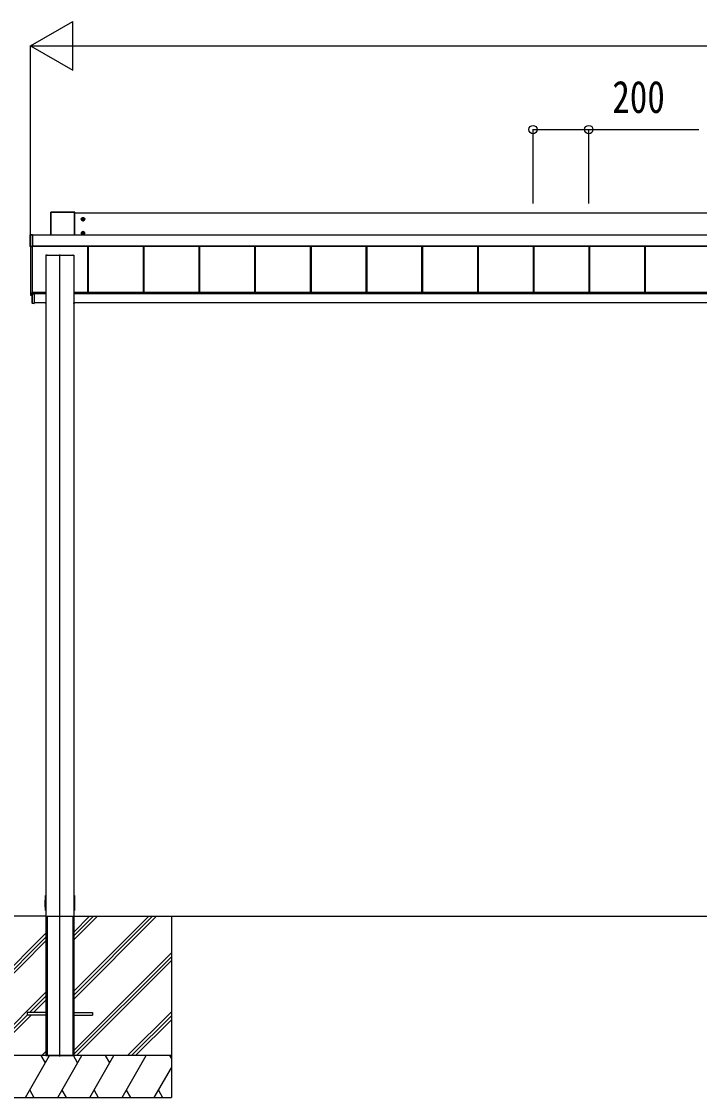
# Model space of a CAD drawing. Units: millimetres, scale not verified. Extents: x -14718 to 14718, y -10395 to 10395.
# Drawn here: x -12055 to -9621, y -7638 to -3779 of the extents above; entities that cross this region are included whole.
import ezdxf
from ezdxf.enums import TextEntityAlignment as Align

# ---------------------------------------------------------------- set-up
doc = ezdxf.new("R2010")
doc.units = ezdxf.units.MM
doc.header["$LTSCALE"] = 50
for name, color, linetype in [('0-3_YKK_12', 2, 'Continuous'), ('0-4_YKK_A1', 4, 'Continuous'), ('0-5_YKK_D', 6, 'Continuous')]:
    doc.layers.add(name, color=color, linetype=linetype)
doc.styles.add('ＭＳ ゴシック', font='')
doc.styles.get('ＭＳ ゴシック').set_extended_font_data('MS Gothic')

msp = doc.modelspace()

# ---------------------------------------------------------------- linework, layer by layer
at = {"layer": '0-3_YKK_12'}
msp.add_line((-11917.43, -7490), (-11917.43, -4614.31), dxfattribs=at)
at = {"layer": '0-4_YKK_A1'}
for p, q in [((-11950.43, -4462.66), (-11950.43, -4544.81)), ((-11950.09, -4462.8), (-11950.43, -4462.66)), ((-11950.09, -4544.81), (-11950.09, -4462.8)), ((-11864.93, -4462.16), (-11949.93, -4462.16)), ((-11949.93, -4462.16), (-11949.59, -4462.3)), ((-11949.59, -4462.3), (-11949.59, -4462.78)), ((-11949.59, -4462.78), (-11949.59, -4544.81)), ((-11865.27, -4462.78), (-11949.59, -4462.78)), ((-11865.27, -4462.3), (-11864.93, -4462.16)), ((-11865.27, -4544.81), (-11865.27, -4462.78)), ((-11864.43, -4462.66), (-11864.77, -4462.8)), ((-11864.77, -4462.8), (-11864.77, -4544.81)), ((-11864.43, -4544.81), (-11864.43, -4462.66)), ((-7370.43, -4466.38), (-11864.43, -4466.38)), ((-11841.68, -4488.12), (-11827.18, -4488.12)), ((-11836.71, -4487.36), (-11837.43, -4487.36)), ((-11834.43, -4495.37), (-11834.43, -4480.87)), ((-11832.15, -4488.88), (-11831.43, -4488.88)), ((-12023.93, -4586.02), (-12023.93, -4544.04)), ((-12023.47, -4544.24), (-12023.93, -4544.04)), ((-12023.47, -4585.29), (-12023.47, -4544.24)), ((-12023.43, -4543.54), (-12017.73, -4543.54)), ((-12023.43, -4543.54), (-12022.97, -4543.74)), ((-12022.97, -4544.22), (-12022.97, -4585.28)), ((-12015.93, -4544.22), (-12022.97, -4544.22)), ((-12017.73, -4543.57), (-12017.73, -4543.54)), ((-12015.93, -4543.59), (-12017.13, -4543.59)), ((-12017.13, -4543.59), (-12017.13, -4543.59)), ((-12015.93, -4543.59), (-12017.13, -4543.59)), ((-12015.93, -4543.74), (-12015.93, -4543.59)), ((-12015.93, -4543.59), (-12015.93, -4543.59)), ((-12015.93, -4543.74), (-12015.93, -4544.22)), ((-12015.93, -4544.22), (-12015.93, -4585.28)), ((-7324.93, -4544.81), (-12015.93, -4544.81)), ((-7324.93, -4545.3), (-12015.93, -4545.3)), ((-11841.68, -4538.09), (-11827.18, -4538.09)), ((-11836.71, -4537.33), (-11837.43, -4537.33)), ((-11834.43, -4545.34), (-11834.43, -4530.84)), ((-11832.15, -4538.85), (-11831.43, -4538.85)), ((-12023.93, -4586.02), (-12023.47, -4585.29)), ((-12022.97, -4585.79), (-12023.43, -4586.52)), ((-12017.73, -4586.52), (-12023.43, -4586.52)), ((-12022.43, -4586.52), (-12022.43, -4758.93)), ((-12017.73, -4586.52), (-12017.73, -4586.4)), ((-12017.43, -4586.35), (-12017.43, -4758.99)), ((-12017.13, -4586.34), (-12015.93, -4586.34)), ((-12017.13, -4586.34), (-12017.13, -4586.34)), ((-12017.13, -4586.34), (-12015.93, -4586.34)), ((-7324.93, -4584.27), (-12015.93, -4584.27)), ((-7324.93, -4584.79), (-12015.93, -4584.79)), ((-12015.93, -4584.93), (-7324.93, -4584.93)), ((-7324.93, -4584.93), (-12015.93, -4584.93)), ((-12015.93, -4585.28), (-12015.93, -4585.79)), ((-12015.93, -4585.79), (-12015.93, -4586.34)), ((-12015.93, -4586.34), (-12015.93, -4586.34)), ((-11818.93, -4584.93), (-11818.93, -4751.16)), ((-11818.53, -4584.93), (-11818.53, -4750.21)), ((-11815.93, -4584.93), (-11815.93, -4751.16)), ((-11618.93, -4584.93), (-11618.93, -4751.16)), ((-11616.33, -4584.93), (-11616.33, -4751.16)), ((-11615.93, -4584.93), (-11615.93, -4751.16)), ((-11418.93, -4584.93), (-11418.93, -4751.16)), ((-11416.33, -4584.93), (-11416.33, -4751.16)), ((-11415.93, -4584.93), (-11415.93, -4751.16)), ((-11218.93, -4584.93), (-11218.93, -4751.16)), ((-11216.33, -4584.93), (-11216.33, -4751.16)), ((-11215.93, -4584.93), (-11215.93, -4751.16)), ((-11018.93, -4584.93), (-11018.93, -4751.16)), ((-11016.33, -4584.93), (-11016.33, -4751.16)), ((-11015.93, -4584.93), (-11015.93, -4751.16)), ((-10818.93, -4584.93), (-10818.93, -4751.16)), ((-10816.33, -4584.93), (-10816.33, -4751.16)), ((-10815.93, -4584.93), (-10815.93, -4751.16)), ((-10618.93, -4584.93), (-10618.93, -4751.16)), ((-10616.33, -4584.93), (-10616.33, -4751.16)), ((-10615.93, -4584.93), (-10615.93, -4751.16)), ((-10418.93, -4584.93), (-10418.93, -4751.16)), ((-10416.33, -4584.93), (-10416.33, -4751.16)), ((-10415.93, -4584.93), (-10415.93, -4751.16)), ((-10218.93, -4584.93), (-10218.93, -4751.16)), ((-10216.33, -4584.93), (-10216.33, -4751.16)), ((-10215.93, -4584.93), (-10215.93, -4751.16)), ((-10018.93, -4584.93), (-10018.93, -4751.16)), ((-10016.33, -4584.93), (-10016.33, -4751.16)), ((-10015.93, -4584.93), (-10015.93, -4751.16)), ((-9818.93, -4584.93), (-9818.93, -4751.16)), ((-9816.33, -4584.93), (-9816.33, -4751.16)), ((-9815.93, -4584.93), (-9815.93, -4751.16)), ((-11967.43, -4616.52), (-11967.43, -4616.81)), ((-11967.43, -4616.81), (-11967.43, -6983.5)), ((-11967.43, -4616.81), (-11967.13, -4616.81)), ((-11967.13, -4616.51), (-11965.23, -4616.51)), ((-11967.13, -4616.51), (-11967.13, -4616.81)), ((-11967.13, -4616.81), (-11867.73, -4616.81)), ((-11965.23, -4616.51), (-11965.23, -4616.81)), ((-11964.93, -4616.52), (-11964.93, -4616.81)), ((-11963.93, -4616.72), (-11964.93, -4616.72)), ((-11963.93, -4616.72), (-11963.93, -4616.81)), ((-11963.43, -4616.74), (-11963.43, -4616.81)), ((-11871.43, -4616.74), (-11871.43, -4616.81)), ((-11869.93, -4616.72), (-11870.93, -4616.72)), ((-11870.93, -4616.72), (-11870.93, -4616.81)), ((-11869.93, -4616.52), (-11869.93, -4616.81)), ((-11869.63, -4616.51), (-11867.73, -4616.51)), ((-11869.63, -4616.51), (-11869.63, -4616.81)), ((-11867.73, -4616.51), (-11867.73, -4616.81)), ((-11867.43, -4616.52), (-11867.43, -4616.81)), ((-12023.43, -4718.92), (-12023.43, -4759.97)), ((-12022.96, -4718.42), (-12022.43, -4718.39)), ((-12023.43, -4760.22), (-12023.43, -4759.97)), ((-12022.96, -4760.47), (-12017.25, -4760.82)), ((-12022.96, -4760.47), (-12022.96, -4760.72)), ((-12022.96, -4760.72), (-12016.93, -4761.1)), ((-12022.96, -4760.72), (-12022.96, -4760.72)), ((-12022.96, -4760.72), (-12016.93, -4761.1)), ((-12021.93, -4759.49), (-12017.93, -4759.49)), ((-12017.25, -4760.86), (-12017.25, -4760.82)), ((-12013.93, -4750.76), (-12017.13, -4750.76)), ((-12016.93, -4752.72), (-12016.93, -4750.76)), ((-12016.93, -4756.3), (-12016.93, -4752.72)), ((-12016.65, -4752.72), (-12016.93, -4752.72)), ((-12016.93, -4789.39), (-12016.93, -4756.3)), ((-12016.65, -4756.3), (-12016.93, -4756.3)), ((-12016.65, -4750.76), (-12016.65, -4752.72)), ((-12016.65, -4756.3), (-12016.65, -4789.39)), ((-12016.63, -4756), (-12016.63, -4753.02)), ((-12016.63, -4756), (-12016.63, -4756)), ((-12010.43, -4756.29), (-12016.63, -4756.3)), ((-12016.62, -4756), (-12016.62, -4756)), ((-12016.15, -4753.22), (-12016.43, -4753.22)), ((-12016.15, -4755.8), (-12016.43, -4755.8)), ((-12016.15, -4753.22), (-12016.15, -4755.8)), ((-12016.15, -4755.8), (-12010.43, -4755.79)), ((-12015.43, -4751.5), (-12015.43, -4750.76)), ((-12015.43, -4751.5), (-12010.43, -4751.49)), ((-11967.43, -4751.16), (-12014.43, -4751.16)), ((-12014.43, -4751.16), (-12014.43, -4751.44)), ((-12014.43, -4751.44), (-12014.43, -4751.5)), ((-12013.93, -4751.16), (-12013.93, -4750.76)), ((-12010.43, -4755.79), (-12010.43, -4751.49)), ((-11967.43, -4753.16), (-12010.43, -4753.16)), ((-12010.43, -4755.79), (-12010.43, -4755.99)), ((-11967.43, -4756.03), (-12010.43, -4756.03)), ((-12010.43, -4756.29), (-12010.43, -4789.77)), ((-7367.43, -4751.16), (-11867.43, -4751.16)), ((-7367.43, -4753.16), (-11867.43, -4753.16)), ((-7367.43, -4756.03), (-11867.43, -4756.03)), ((-12016.93, -4789.39), (-12016.65, -4789.39)), ((-12016.65, -4789.39), (-12010.43, -4789.77)), ((-12010.43, -4790.07), (-12016.65, -4789.68)), ((-11968.28, -4787.51), (-12010.43, -4787.51)), ((-12010.43, -4789.77), (-12010.43, -4790.07)), ((-11968.43, -4789.69), (-11968.3, -4787.51)), ((-11968.28, -4787.51), (-11967.8, -4787.51)), ((-11967.93, -4790.01), (-11968.13, -4790.01)), ((-11967.8, -4787.51), (-11967.93, -4789.69)), ((-11967.43, -4790.01), (-11967.93, -4790.01)), ((-11967.43, -4787.51), (-11967.8, -4787.51)), ((-11867.06, -4787.51), (-11867.43, -4787.51)), ((-11867.43, -4789.69), (-11866.93, -4789.69)), ((-11866.93, -4790.01), (-11867.43, -4790.01)), ((-11867.06, -4787.51), (-11866.58, -4787.51)), ((-11866.93, -4789.69), (-11867.06, -4787.51)), ((-11866.93, -4790.01), (-11866.93, -4789.69)), ((-11866.73, -4790.01), (-11866.93, -4790.01)), ((-7367.43, -4787.51), (-11866.58, -4787.51)), ((-11866.56, -4787.51), (-11866.43, -4789.69)), ((-11969.93, -6944.2), (-11969.66, -6913.3)), ((-11969.73, -6967.2), (-11969.93, -6944.2)), ((-11867.43, -6913), (-11865.7, -6913)), ((-11865.7, -6913), (-11865.5, -6913)), ((-11865.2, -6913.3), (-11864.93, -6944.2)), ((-11864.93, -6944.2), (-11865.13, -6967.2)), ((-11969.23, -6967.5), (-11969.43, -6967.5)), ((-11967.43, -6967.5), (-11969.23, -6967.5)), ((-11967.43, -6983.5), (-11967.43, -7487.5)), ((-11865.63, -6967.5), (-11867.43, -6967.5)), ((-11867.43, -6983.5), (-11867.43, -7487.5)), ((-11865.43, -6967.5), (-11865.63, -6967.5)), ((-11967.43, -6987.5), (-12417.43, -6987.5)), ((-11967.43, -6987.5), (-11967.13, -6987.5)), ((-11967.43, -6987.5), (-11967.43, -7487.5)), ((-11967.13, -6987.5), (-11867.73, -6987.5)), ((-11964.93, -6987.5), (-11964.93, -7487.5)), ((-11963.43, -6987.5), (-11963.43, -7487.5)), ((-11871.43, -6987.5), (-11871.43, -7487.5)), ((-11869.93, -6987.5), (-11869.93, -7487.5)), ((-11867.43, -6987.5), (-11867.43, -7487.5)), ((-11867.43, -6987.5), (-2217.43, -6987.5)), ((-11867.43, -7072.5), (-11782.43, -6987.5)), ((-11867.43, -7058.36), (-11796.57, -6987.5)), ((-11867.43, -7044.21), (-11810.72, -6987.5)), ((-11867.43, -7284.63), (-11570.34, -6987.54)), ((-11867.43, -7270.49), (-11584.48, -6987.54)), ((-11867.43, -7256.35), (-11598.62, -6987.54)), ((-11517.43, -6987.5), (-11517.43, -7637.5)), ((-12317.43, -7397.98), (-11967.43, -7047.98)), ((-12317.43, -7412.12), (-11967.43, -7062.12)), ((-12317.43, -7426.26), (-11967.43, -7076.26)), ((-11867.43, -7468.48), (-11517.43, -7118.48)), ((-11867.43, -7482.62), (-11517.43, -7132.62)), ((-11858.17, -7487.5), (-11517.43, -7146.76)), ((-12194.82, -7487.5), (-11967.43, -7260.11)), ((-12026.18, -7333), (-11967.43, -7274.25)), ((-12012.04, -7333), (-11967.43, -7288.4)), ((-11674.32, -7487.5), (-11517.43, -7330.61)), ((-12180.68, -7487.5), (-12034.93, -7341.75)), ((-12166.54, -7487.5), (-12021.04, -7342)), ((-12034.93, -7333), (-12034.93, -7342)), ((-11967.43, -7333), (-12034.93, -7333)), ((-11967.43, -7342), (-12034.93, -7342)), ((-11867.43, -7333), (-11799.93, -7333)), ((-11867.43, -7342), (-11799.93, -7342)), ((-11799.93, -7333), (-11799.93, -7342)), ((-11660.18, -7487.5), (-11517.43, -7344.75)), ((-11646.04, -7487.5), (-11517.43, -7358.89)), ((-11982.69, -7487.5), (-11967.43, -7472.24)), ((-11517.43, -7487.5), (-12317.43, -7487.5)), ((-11517.43, -7487.5), (-12317.43, -7487.5)), ((-12040.91, -7637.5), (-11954.31, -7487.5)), ((-11969.31, -7513.48), (-11984.31, -7487.5)), ((-11967.43, -7487.5), (-11867.43, -7487.5)), ((-11925.44, -7637.5), (-11838.84, -7487.5)), ((-11853.84, -7513.48), (-11868.84, -7487.5)), ((-11809.97, -7637.5), (-11723.37, -7487.5)), ((-11738.37, -7513.48), (-11753.37, -7487.5)), ((-11694.5, -7637.5), (-11607.9, -7487.5)), ((-11517.43, -7496.16), (-11522.43, -7487.5)), ((-11579.03, -7637.5), (-11517.43, -7530.8)), ((-12317.43, -7637.5), (-11517.43, -7637.5)), ((-12025.92, -7611.52), (-12010.92, -7637.5)), ((-11910.44, -7611.52), (-11895.44, -7637.5)), ((-11794.98, -7611.52), (-11779.98, -7637.5)), ((-11679.5, -7611.52), (-11664.51, -7637.5)), ((-11564.03, -7611.52), (-11549.04, -7637.5))]:
    msp.add_line(p, q, dxfattribs=at)
for points in [[(-11949.59, -4462.3), (-11865.27, -4462.3), (-11865.27, -4462.78)], [(-11837.43, -4487.36), (-11837.43, -4488.88), (-11836.71, -4488.88)], [(-11833.67, -4485.84), (-11833.67, -4485.12), (-11835.19, -4485.12), (-11835.19, -4485.84)], [(-11835.19, -4490.4), (-11835.19, -4491.12), (-11833.67, -4491.12), (-11833.67, -4490.4)], [(-11831.43, -4488.88), (-11831.43, -4487.36), (-11832.15, -4487.36)], [(-12022.97, -4544.22), (-12022.97, -4543.74), (-12015.93, -4543.74)], [(-12017.63, -4543.59), (-12017.67, -4543.58), (-12017.73, -4543.57)], [(-11837.43, -4537.33), (-11837.43, -4538.85), (-11836.71, -4538.85)], [(-11833.67, -4535.81), (-11833.67, -4535.09), (-11835.19, -4535.09), (-11835.19, -4535.81)], [(-11835.19, -4540.37), (-11835.19, -4541.09), (-11833.67, -4541.09), (-11833.67, -4540.37)], [(-11831.43, -4538.85), (-11831.43, -4537.33), (-11832.15, -4537.33)], [(-12015.93, -4585.79), (-12022.97, -4585.79), (-12022.97, -4585.28), (-12015.93, -4585.28)], [(-11867.73, -4616.81), (-11867.43, -4616.81), (-11867.43, -6983.5)], [(-12022.43, -4758.93), (-12022.43, -4759.51), (-12016.93, -4759.84)], [(-12016.62, -4756), (-12016.63, -4756), (-12016.63, -4756)], [(-12016.61, -4756), (-12010.43, -4755.99), (-12010.43, -4756.29)], [(-12016.43, -4755.82), (-12016.43, -4755.8), (-12016.43, -4753.22)], [(-11967.93, -4790.01), (-11967.93, -4789.69), (-11967.43, -4789.69)], [(-11969.36, -6913), (-11969.16, -6913), (-11967.43, -6913)], [(-11967.13, -6987.5), (-11867.73, -6987.5), (-11867.43, -6987.5)]]:
    msp.add_lwpolyline(points, dxfattribs=at)
for points in [[(-11834.43, -4482.34), (-11839.43, -4485.23), (-11839.43, -4491), (-11834.43, -4493.89), (-11829.43, -4491), (-11829.43, -4485.23)], [(-11834.43, -4532.31), (-11839.43, -4535.2), (-11839.43, -4540.97), (-11834.43, -4543.86), (-11829.43, -4540.97), (-11829.43, -4535.2)]]:
    msp.add_lwpolyline(points, close=True, dxfattribs=at)
for centre, radius in [((-11834.43, -4488.12), 6.25), ((-11834.43, -4488.12), 5), ((-11834.43, -4538.09), 6.25), ((-11834.43, -4538.09), 5)]:
    msp.add_circle(centre, radius, dxfattribs=at)
for centre, radius, start, end in [((-11949.59, -4462.8), 0.5, 90.15046, 179.81463), ((-11949.71, -4466.9), 4.12, 88.40447, 95.35624), ((-11865.27, -4462.8), 0.5, 0.18537, 89.84954), ((-11865.15, -4466.9), 4.12, 84.64376, 91.59553), ((-11834.43, -4488.12), 5.58, 153.74848, 206.25152), ((-11834.43, -4488.12), 5.58, 93.74848, 146.25152), ((-11834.43, -4488.12), 5.58, 213.74848, 266.25152), ((-11836.71, -4485.84), 1.52, 270, 0), ((-11836.71, -4490.4), 1.52, 0, 90), ((-11834.43, -4488.12), 5.58, 33.74848, 86.25152), ((-11834.43, -4488.12), 5.58, 273.74848, 326.25152), ((-11832.15, -4485.84), 1.52, 180, 270), ((-11832.15, -4490.4), 1.52, 90, 180), ((-11834.43, -4488.12), 5.58, 333.74848, 26.25152), ((-12022.97, -4544.24), 0.5, 90.15046, 179.81463), ((-12023.09, -4548.34), 4.12, 88.40447, 95.35624), ((-12017.55, -4541.84), 1.74, 265.66516, 269.50049), ((-11834.43, -4538.09), 5.58, 153.74848, 206.25152), ((-11834.43, -4538.09), 5.58, 93.74848, 146.25152), ((-11834.43, -4538.09), 5.58, 213.74848, 266.25152), ((-11836.71, -4535.81), 1.52, 270, 0), ((-11836.71, -4540.37), 1.52, 0, 90), ((-11834.43, -4538.09), 5.58, 33.74848, 86.25152), ((-11834.43, -4538.09), 5.58, 273.74848, 326.25152), ((-11832.15, -4535.81), 1.52, 180, 270), ((-11832.15, -4540.37), 1.52, 90, 180), ((-11834.43, -4538.09), 5.58, 333.74848, 26.25152), ((-12023.09, -4589.39), 4.12, 88.40447, 95.35624), ((-12022.97, -4585.29), 0.502, 180.349, 269.68592), ((-12017.73, -4586.1), 0.301, 269.99262, 297.9043), ((-12017.22, -4589.05), 2.71, 88.10375, 98.40666), ((-12022.93, -4718.92), 0.5, 93.48119, 179.98396), ((-12022.93, -4759.97), 0.5, 180.01604, 266.51881), ((-12022.93, -4760.22), 0.5, 180, 266.3803), ((-12022.93, -4760.22), 0.5, 180.01604, 266.51881), ((-12021.93, -4758.99), 0.5, 180.01746, 270.01745), ((-12017.93, -4758.99), 0.5, 269.98255, 359.98254), ((-12017.13, -4750.46), 0.3, 180.01748, 270.01745), ((-12017.23, -4760.52), 0.3, 266.48405, 359.9811), ((-12017.23, -4760.56), 0.3, 266.48405, 359.9811), ((-12016.63, -4752.72), 0.3, 180.01746, 270.01745), ((-12016.63, -4756.3), 0.3, 90.12237, 180), ((-12015.3, -4752.79), 1.35, 177.08798, 189.90325), ((-12015.43, -4756.22), 1.22, 169.53624, 183.72385), ((-12015.42, -4756.18), 1.21, 171.62247, 185.82998), ((-12015.38, -4756.23), 1.25, 169.72631, 183.54265), ((-12016.61, -4756.3), 0.3, 90.22184, 92.22662), ((-12016.61, -4756.14), 0.141, 90.0241, 94.22537), ((-12016.22, -4757.79), 1.98, 88.04873, 96.20074), ((-12016.63, -4789.39), 0.3, 180, 266.5), ((-12015.42, -4789.54), 1.24, 173.06854, 186.93146), ((-11968.13, -4789.71), 0.3, 176.5, 270), ((-11866.73, -4789.71), 0.3, 270, 3.5), ((-11969.36, -6913.3), 0.3, 90, 179.5), ((-11865.5, -6913.3), 0.3, 0.5, 90), ((-11969.43, -6967.2), 0.3, 180.5, 270), ((-11865.43, -6967.2), 0.3, 270, 359.5)]:
    msp.add_arc(centre, radius, start, end, dxfattribs=at)
for centre, major_axis, ratio, start_param, end_param in [((-11949.93, -4462.66), (0.382, -0.325), 0.996231, 2.2770247, 3.8440941), ((-11864.93, -4462.66), (0.382, 0.325), 0.996231, 5.5806839, 7.1477533), ((-12023.43, -4544.04), (0.382, -0.325), 0.996231, 2.2770247, 3.8440941), ((-12017.13, -4543.57), (0.6, 0), 0.026226, 3.1415927, 3.8726279), ((-12017.13, -4543.57), (0.6, 0), 0.026226, 3.8726279, 4.712389), ((-12023.43, -4586.02), (0.382, 0.325), 0.996231, 2.4390913, 4.0061606), ((-12017.13, -4586.4), (0.6, 0), 0.096025, 1.5707963, 3.1415927), ((-12017.73, -4586.22), (0, 0.3), 0.998743, 3.1415927, 4.2299164), ((-11967.13, -4616.52), (0.3, 0), 0.034921, 1.5707963, 3.1415927), ((-11965.23, -4616.52), (0.3, 0), 0.034921, 6.2831853, 7.8539816), ((-11963.93, -4616.74), (0.5, 0), 0.034921, 6.2831853, 7.8539816), ((-11870.93, -4616.74), (0.5, 0), 0.034921, 1.5707963, 3.1415927), ((-11869.63, -4616.52), (0.3, 0), 0.034921, 1.5707963, 3.1415927), ((-11867.73, -4616.52), (0.3, 0), 0.034921, 6.2831853, 7.8539816), ((-12016.65, -4760.9), (0.6, -0.037), 0.034769, 3.1437205, 4.2258199), ((-12016.65, -4753.22), (0.301, 0.4), 0.997782, 5.3593221, 6.9301184), ((-12016.65, -4755.8), (0.301, 0.4), 0.997782, 3.7885257, 3.8252324), ((-12016.63, -4753.22), (0.108, 0.169), 0.994155, 5.2849907, 6.855787), ((-12016.63, -4755.8), (-0.145, 0.15), 0.921201, 2.3686772, 3.9027669), ((-12016.63, -4755.8), (0.482, -0.007), 0.414889, 4.7553012, 6.2893908), ((-12016.13, -4755.8), (0.001, 0.2), 0.09157, 1.5714198, 1.6062613), ((-11967.93, -4789.71), (0.5, -0.018), 0.036539, 1.5736281, 3.1406975), ((-11866.93, -4789.71), (0.5, 0.018), 0.036539, 0.0008951, 1.5679645)]:
    msp.add_ellipse(centre, major_axis=major_axis, ratio=ratio, start_param=start_param, end_param=end_param, dxfattribs=at)
at = {"layer": '0-5_YKK_D'}
for p, q in [((-12022.43, -3866.38), (-11870.88, -3778.88)), ((-11870.88, -3953.88), (-11870.88, -3778.88)), ((-12022.43, -4585.52), (-12022.43, -3865.38)), ((-12022.43, -3866.38), (-11870.88, -3953.88)), ((-12022.43, -3866.38), (-11719.32, -3866.38)), ((-11847.43, -3866.38), (-2787.43, -3866.38)), ((-10218.93, -4431.22), (-10218.93, -4165.38)), ((-10018.93, -4431.22), (-10018.93, -4165.38))]:
    msp.add_line(p, q, dxfattribs=at)
msp.add_lwpolyline([(-10218.93, -4166.38), (-10018.93, -4166.38), (-9623.83, -4166.38)], dxfattribs=at)
for centre in [(-10218.93, -4166.38), (-10018.93, -4166.38)]:
    msp.add_circle(centre, 14.88, dxfattribs=at)

# ---------------------------------------------------------------- texts
at = {"layer": '0-5_YKK_D', "style": 'ＭＳ ゴシック', "width": 0.8}
msp.add_text('200', height=115.5, dxfattribs=at).set_placement((-9934.43, -4141.38), align=Align.BOTTOM_LEFT)

doc.saveas('drawing.dxf')
